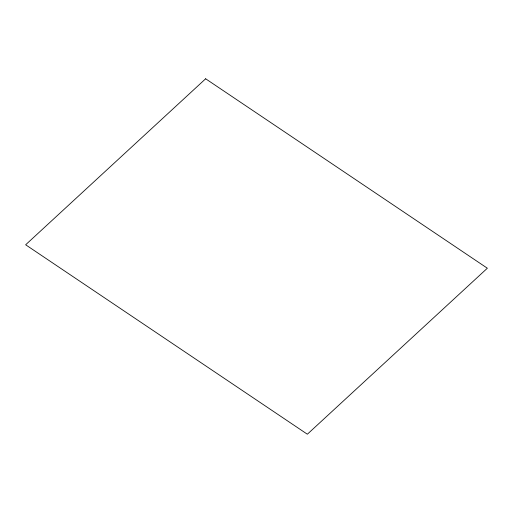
<?xml version="1.0" encoding="UTF-8"?>
<svg xmlns="http://www.w3.org/2000/svg" width="513" height="513" viewBox="0 0 513 513"><rect width="100%" height="100%" fill="white"/><g stroke="black" fill="none" stroke-linecap="round" stroke-linejoin="round"><path stroke-width="0.77" d="M205.649 78.784L25.65 244.778L307.351 434.216L487.35 268.222L205.649 78.784"/></g></svg>
